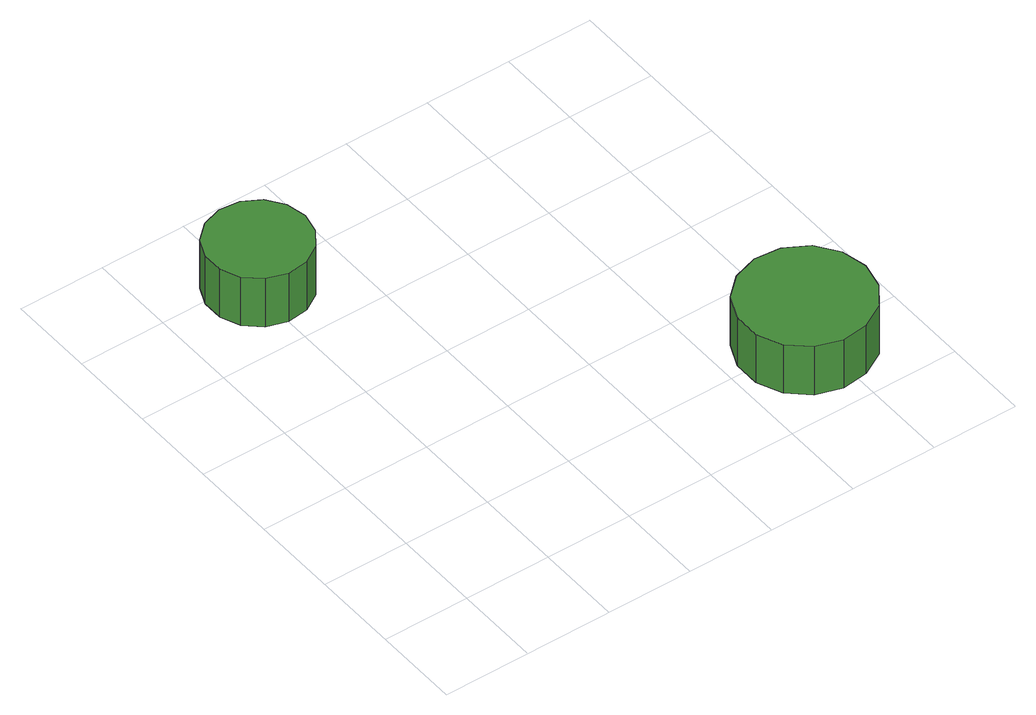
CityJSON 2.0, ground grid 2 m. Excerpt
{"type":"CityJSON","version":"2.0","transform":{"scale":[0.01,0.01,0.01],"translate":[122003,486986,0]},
"CityObjects":{
"tree1":{"type":"SolitaryVegetationObject","attributes":{"function":"something"},"geometry":[{"type":"MultiSurface","lod":"1","boundaries":[[[0,1,2,3,4,5,6,7,8,9,10,11,12,13,14]],[[15,16,17,18,19,20,21,22,23,24,25,26,27,28,29]],[[0,29,28,1]],[[1,28,27,2]],[[2,27,26,3]],[[3,26,25,4]],[[4,25,24,5]],[[5,24,23,6]],[[6,23,22,7]],[[7,22,21,8]],[[8,21,20,9]],[[9,20,19,10]],[[10,19,18,11]],[[11,18,17,12]],[[12,17,16,13]],[[13,16,15,14]],[[14,15,29,0]]]}]},
"tree2":{"type":"SolitaryVegetationObject","attributes":{"function":"something"},"geometry":[{"type":"MultiSurface","lod":"1","boundaries":[[[30,31,32,33,34,35,36,37,38,39,40,41,42,43,44]],[[45,46,47,48,49,50,51,52,53,54,55,56,57,58,59]],[[30,59,58,31]],[[31,58,57,32]],[[32,57,56,33]],[[33,56,55,34]],[[34,55,54,35]],[[35,54,53,36]],[[36,53,52,37]],[[37,52,51,38]],[[38,51,50,39]],[[39,50,49,40]],[[40,49,48,41]],[[41,48,47,42]],[[42,47,46,43]],[[43,46,45,44]],[[44,45,59,30]]]}]}
},
"vertices":[
[328,970,168],[318,1017,168],[290,1056,168],[249,1080,168],[201,1085,168],[155,1070,168],[119,1038,168],[100,994,168],[100,946,168],[119,902,168],[155,870,168],[201,855,168],[249,860,168],[290,884,168],[318,923,168],[318,923,39],[290,884,39],[249,860,39],[201,855,39],[155,870,39],[119,902,39],[100,946,39],[100,994,39],[119,1038,39],[155,1070,39],[201,1085,39],[249,1080,39],[290,1056,39],[318,1017,39],[328,970,39],
[1112,175,188],[1099,235,188],[1063,285,188],[1009,316,188],[948,322,188],[890,303,188],[844,262,188],[819,206,188],[819,145,188],[844,88,188],[890,47,188],[948,28,188],[1009,35,188],[1063,65,188],[1099,115,188],[1099,115,59],[1063,65,59],[1009,35,59],[948,28,59],[890,47,59],[844,88,59],[819,145,59],[819,206,59],[844,262,59],[890,303,59],[948,322,59],[1009,316,59],[1063,285,59],[1099,235,59],[1112,175,59]
]}
